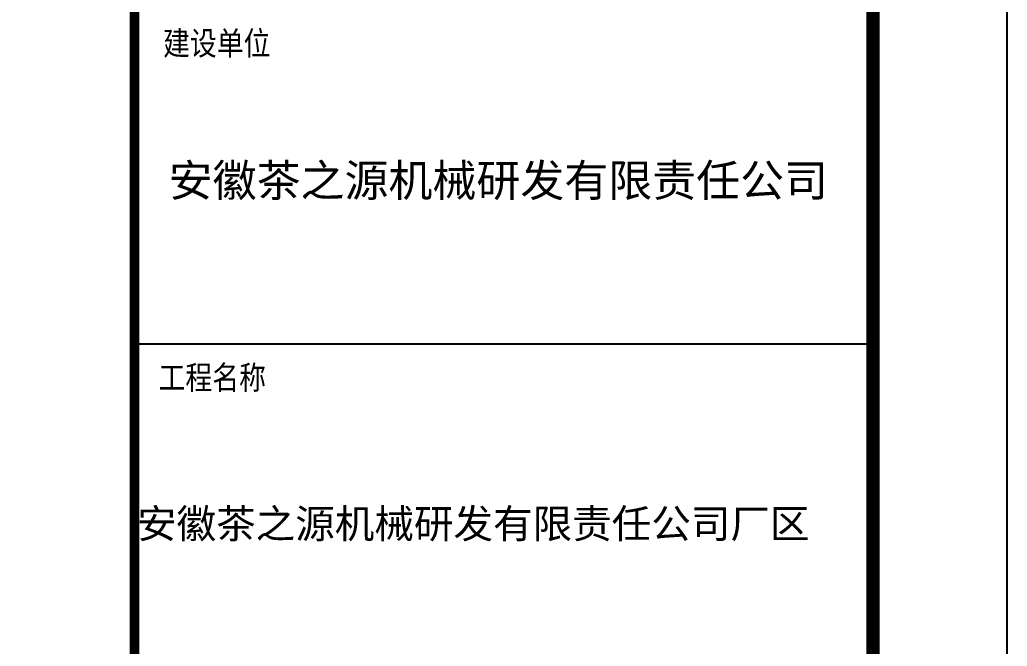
# Model space of a CAD drawing. Extents: x 1751103 to 2598738, y -609732 to 659428.
# Drawn here: x 2155335 to 2162690, y 129692 to 134360 of the extents above; entities that cross this region are included whole.
import ezdxf

# ---------------------------------------------------------------- set-up
doc = ezdxf.new("R2010")
doc.units = 0
doc.header["$LTSCALE"] = 1000
doc.header["$MEASUREMENT"] = 0
for name, color, linetype in [('1', 7, 'CONTINUOUS'), ('PP-PM-TK', 7, 'CONTINUOUS'), ('PUB_TEXT', 7, 'CONTINUOUS'), ('PUB_TITLE', 4, 'CONTINUOUS'), ('TEL_TITLE', 7, 'CONTINUOUS')]:
    doc.layers.add(name, color=color, linetype=linetype)
doc.styles.add('-黑体', font='simhei.ttf', dxfattribs={"width": 0.8})
doc.styles.add('TQ', font='txt.shx', dxfattribs={"width": 0.8, "bigfont": 'hztxt.shx'})

msp = doc.modelspace()

# ---------------------------------------------------------------- linework, layer by layer
at = {"layer": '1'}
msp.add_line((2156189.5, 131945), (2161689.5, 131945), dxfattribs=at)
at = {"layer": 'PP-PM-TK', "color": 4, "const_width": 70}
msp.add_lwpolyline([(2156189.5, 158180.9), (2156189.5, 118180.9)], dxfattribs=at)
at = {"layer": 'TEL_TITLE', "color": 4}
msp.add_lwpolyline([(2088389.5, 117180.9), (2162689.5, 117180.9), (2162689.5, 159180.9), (2088389.5, 159180.9)], close=True, dxfattribs=at)
at = {"layer": 'TEL_TITLE', "color": 4, "const_width": 100}
msp.add_lwpolyline([(2090889.5, 118180.9), (2161689.5, 118180.9), (2161689.5, 158180.9), (2090889.5, 158180.9)], close=True, dxfattribs=at)

# ---------------------------------------------------------------- texts
at = {"layer": 'PUB_TEXT', "color": 2, "style": 'TQ'}
for s, p in [('建设单位', (2156402.3, 134077.7)), ('工程名称', (2156368.8, 131586.6))]:
    msp.add_text(s, height=200, dxfattribs=at).set_placement(p)
at = {"layer": 'PUB_TITLE', "color": 255, "style": '-黑体'}
for s, height, p in [('安徽茶之源机械研发有限责任公司', 240, (2156444.4, 133043)), ('安徽茶之源机械研发有限责任公司厂区', 216, (2156208.2, 130497.3))]:
    msp.add_text(s, height=height, dxfattribs=at).set_placement(p)

doc.saveas('drawing.dxf')
